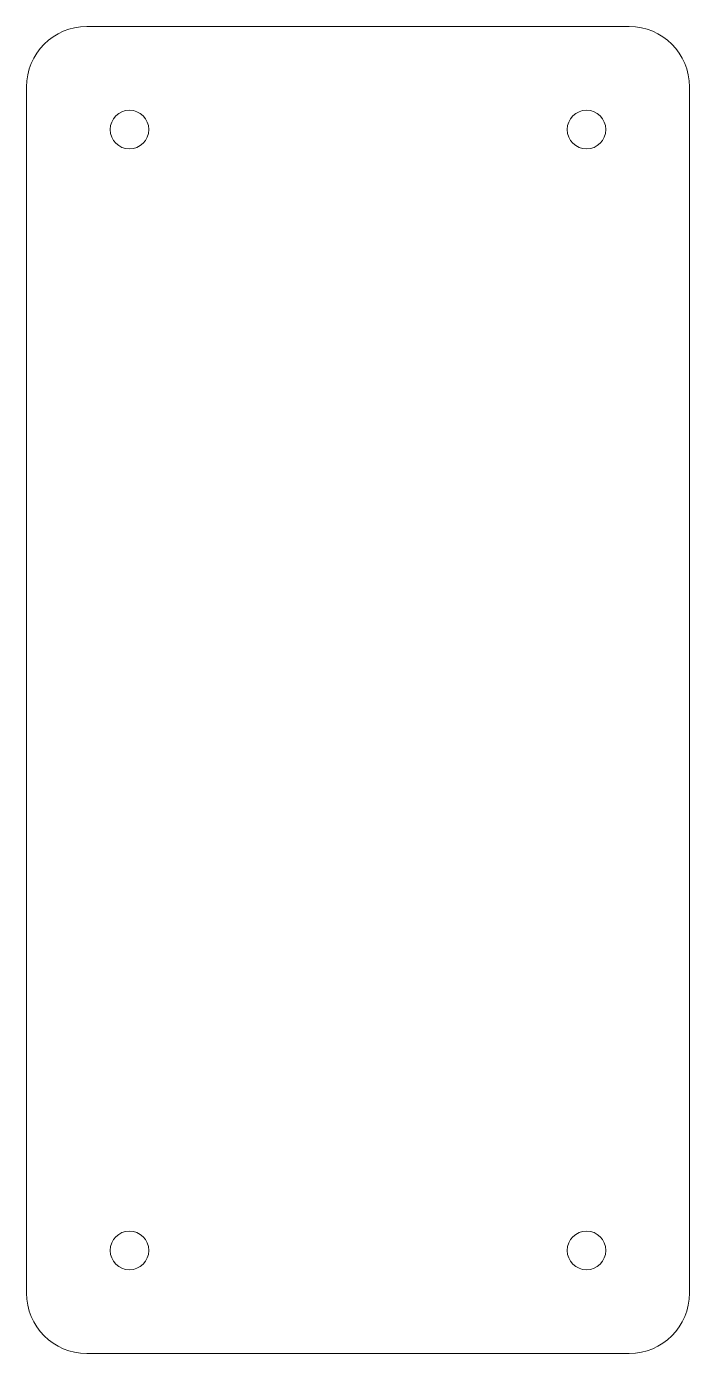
# Model space of a CAD drawing. Extents: x -28 to 28, y -55 to 55.
import ezdxf

# ---------------------------------------------------------------- set-up
doc = ezdxf.new("R2010")
doc.units = 0
doc.layers.get('0').update_dxf_attribs({"linetype": 'CONTINUOUS', "lineweight": 5, "true_color": 0xffffff})

# ---------------------------------------------------------------- blocks, each defined once
blk = doc.blocks.new('PAD015')
at = {"color": 0}
for p, q in [((22.5, 55), (-22.5, 55)), ((-27.5, 50), (-27.5, -50)), ((27.5, -50), (27.5, 50)), ((-22.5, -55), (22.5, -55))]:
    blk.add_line(p, q, dxfattribs=at)
for centre in [(-18.96, 46.46), (18.96, 46.46), (-18.96, -46.46), (18.96, -46.46)]:
    blk.add_circle(centre, 1.6, dxfattribs=at)
for centre, start, end in [((-22.5, 50), 90, -180), ((22.5, 50), 0, 90), ((-22.5, -50), 180, -90), ((22.5, -50), -90, 0)]:
    blk.add_arc(centre, 5, start, end, dxfattribs=at)

msp = doc.modelspace()

# ---------------------------------------------------------------- block references
at = {"color": 0}
msp.add_blockref('PAD015', (0, 0), dxfattribs=at)

doc.saveas('drawing.dxf')
